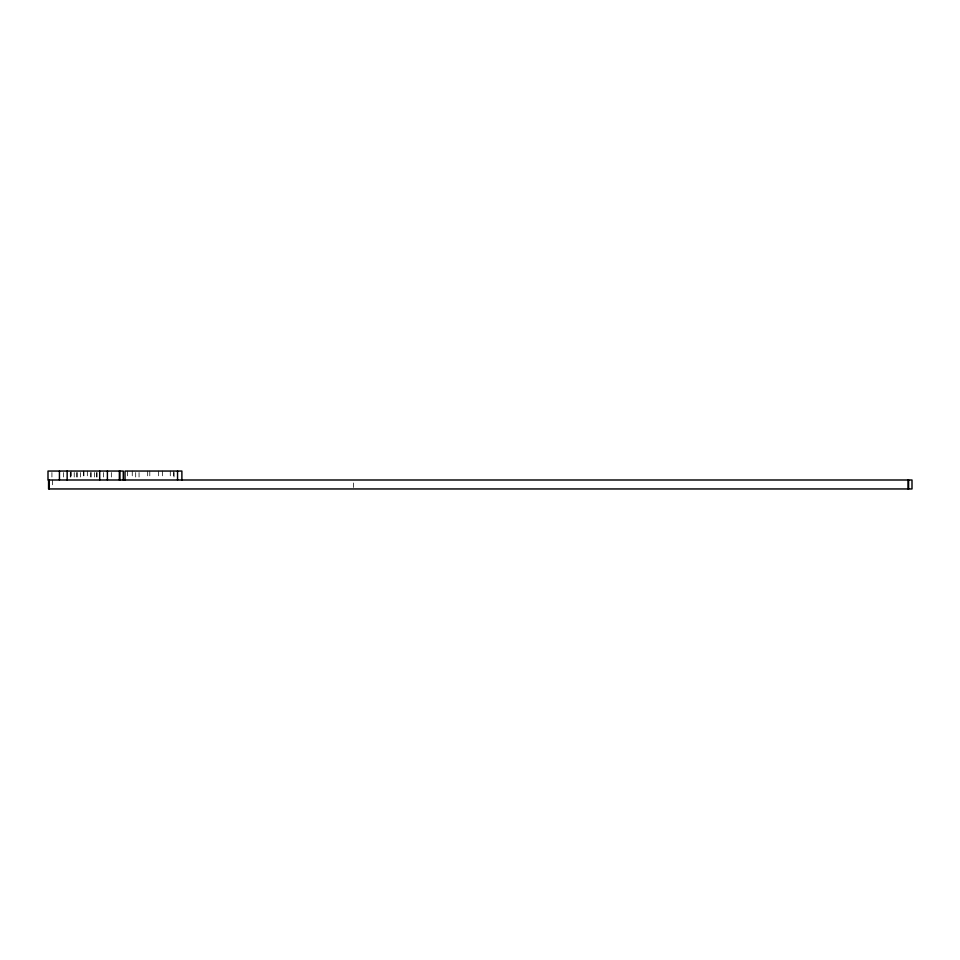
<?xml version="1.0" encoding="UTF-8"?>
<svg xmlns="http://www.w3.org/2000/svg" width="960" height="960" viewBox="0 0 960 960"><rect width="100%" height="100%" fill="white"/><g stroke="black" fill="none" stroke-linecap="round" stroke-linejoin="round"><path stroke-width="0.72" stroke-dasharray="4.8 3.6" d="M353.52 482.988L353.52 487.464M174.012 472.536L174.012 477.012M173.748 471.048L173.748 477.012M170.28 471.048L170.28 477.012M162.348 471.048L162.348 477.012M158.664 471.048L158.664 477.012M149.796 471.048L149.796 477.012M147.684 471.048L147.684 477.012M139.056 472.536L139.056 477.012M135.696 472.536L135.696 477.012M132.252 471.048L132.252 477.012M127.452 471.048L127.416 477.012M111.336 472.536L111.336 477.012M103.608 472.536L103.608 477.012M97.092 472.536L97.092 477.012M96.54 472.536L96.54 477.012M94.584 472.536L94.584 477.012M91.2 472.536L91.2 477.012M90.648 472.536L90.648 477.012M87.324 471.048L87.324 477.012M83.94 471.048L83.94 477.012M83.388 471.048L83.388 477.012M80.628 472.536L80.628 477.012M77.244 472.536L77.244 477.012M76.704 472.536L76.704 477.012M74.232 472.536L74.232 477.012M71.088 471.048L71.088 477.012M70.848 472.536L70.848 477.012M70.296 472.536L70.296 477.012M63.36 472.536L63.36 477.012M52.5 480L52.5 487.464M51.924 472.536L51.924 477.012"/><path stroke-width="1.44" d="M908.616 480L908.616 488.952M908.076 480L908.076 488.952M181.884 480L181.884 471.048L125.016 471.048L125.016 480M177.552 471.048L177.552 480M123.276 480L123.276 471.048L48 471.048L48 480L912 480L912 488.952L48.576 488.952L48.576 480M119.892 471.048L119.892 480M119.352 471.048L119.352 480M107.4 471.048L107.4 480M99.684 471.048L99.684 480M67.152 471.048L67.152 480M59.436 471.048L59.436 480M49.116 480L49.116 488.952"/></g></svg>
